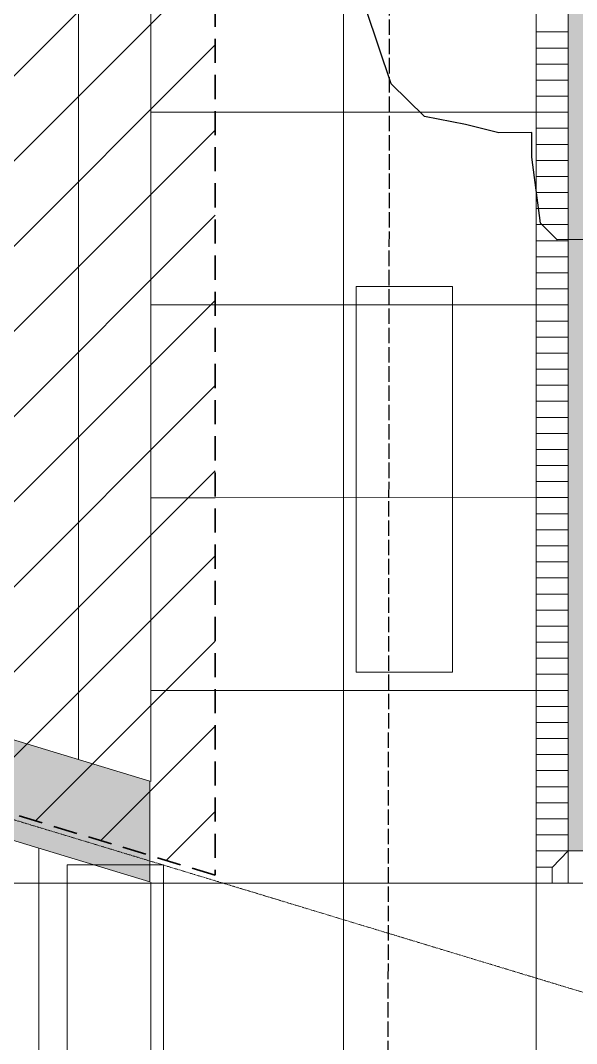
# Model space of a CAD drawing. Header units: inches. Extents: x 3268 to 7018, y 976 to 6708.
# Drawn here: x 6004.4 to 6143, y 1584.6 to 1839.4 of the extents above; entities that cross this region are included whole.
import ezdxf

# ---------------------------------------------------------------- set-up
doc = ezdxf.new("R2010")
doc.units = ezdxf.units.IN
doc.header["$MEASUREMENT"] = 0
for name, pattern in [('Double Dash 3_8_', [0.9999999999999999, 0.3749999999999999, -0.125, 0.125, -0.125, 0.125, -0.125]), ('IMPORT-DASHED _2_', [8.999999999999996, 5.999999999999998, -2.999999999999999]), ('IMPORT-EASEMENT2', [4.799999999999999, 3.839999999999999, -0.9599999999999999])]:
    doc.linetypes.add(name, pattern=pattern)
for name, color, linetype, lineweight in [('0-landscaping', 1, 'Continuous', 25), ('C-ANNO-5FT-PED-ZONE', 130, 'Continuous', 25), ('C-ESMT-STBK', 4, 'IMPORT-DASHED _2_', 35), ('C-PROP-LINE', 91, 'Double Dash 3_8_', 9), ('L-PVMT-BRCK-HATC', 252, 'Continuous', 15), ('L-PVMT-CONC-HATC', 252, 'Continuous', 15), ('L-PVMT-HATCH BOUND NPLOT', 45, 'Continuous', 15), ('L-SITE-STEP', 2, 'Continuous', 15), ('L-SITE-WALL', 33, 'Continuous', 15), ('L-SITE-WALL-HATC', 71, 'Continuous', 15), ('site_dwg', 8, 'Continuous', 9)]:
    doc.layers.add(name, color=color, linetype=linetype, lineweight=lineweight)

# ---------------------------------------------------------------- blocks, each defined once
blk = doc.blocks.new('site_dwg_dec1-V201-Overall Retail Plan Opt 2')
at = {"layer": '0-landscaping', "color": 213, "flags": 128}
blk.add_lwpolyline([(-113.5068532182997, -17.10199426285316), (-117.6248491627781, -13.48485254158504), (-117.8740236475211, -9.615914829065785), (-111.6642575858825, -0.4699661230747551), (-108.9495437625921, 2.620645575183971), (-113.0675397062083, 6.237787295142424), (-116.2805885930362, 10.88512405573647), (-120.5231648285268, 16.43677114294632), (-121.021499889685, 24.17471959924523), (-115.9658553720876, 36.15941098107077)], dxfattribs=at)
blk = doc.blocks.new('site_dwg_b1-12649367-Overall Retail Plan Opt 2')
at = {"layer": 'L-PVMT-BRCK-HATC', "color": 53}
blk.add_line((0, -7.990953345783054), (0, 0), dxfattribs=at)
blk = doc.blocks.new('site_dwg-12440225-Overall Retail Plan Opt 2')
at = {"layer": 'C-ESMT-STBK'}
h = blk.add_hatch(dxfattribs=at)
h.set_pattern_fill('FP_236', color=43, style=0, pattern_type=2)
h.set_pattern_definition([(41.19300000000002, (24349227.445, 9821790.73), (-9.878962955707756, 11.2874306606842), [])])
h.paths.add_polyline_path([(24340754.41764874, 9814238.256800799), (24341007.28369483, 9818038.207201697), (24340597.61508091, 9818336.289935663), (24339080.54507963, 9818175.041572), (24339041.04656363, 9818170.586227996), (24338991.68861391, 9818164.27902802), (24338951.70183868, 9818158.637384389), (24338912.96937073, 9818152.689061128), (24338874.36010189, 9818146.280125272), (24338835.87236292, 9818139.411975248), (24338797.50579851, 9818132.085986648), (24338766.50818425, 9818125.853604812), (24338766.89231019, 9818124.002092425), (24338807.18576453, 9818132.259389622), (24338846.06993594, 9818139.731584428), (24338885.04424, 9818146.727429258), (24338924.10287013, 9818153.245822722), (24338956.51865115, 9818158.316607647), (24338953.32382087, 9818110.342748318), (24338969.07279708, 9818112.710400388), (24339007.86497075, 9818118.055290567), (24339046.71994471, 9818122.92269113), (24339092.45343486, 9818128.037917001), (24340292.99008468, 9818255.650188034), (24340584.31472673, 9818286.605874758), (24340934.68922023, 9818031.666679043), (24340687.3560084, 9814314.861073798), (24339595.34670922, 9814726.863514047), (24339587.50957331, 9814715.68687136), (24338715.45843181, 9815327.180653278), (24338691.60180446, 9815293.158049863), (24339013.48739237, 9815068.288049085), (24339549.36884944, 9814692.907733086), (24340725.61240819, 9814249.124683892)])
h.paths.add_polyline_path([(24338722.46981283, 9815337.179779818), (24338763.80719084, 9815396.132170605), (24338658.92817304, 9815468.79891386), (24338617.74228099, 9815409.741564125), (24338722.19139668, 9815337.372683933)])
at = {"layer": 'L-PVMT-BRCK-HATC'}
h = blk.add_hatch(dxfattribs=at)
h.set_pattern_fill('FP_246', color=53, style=0, pattern_type=2)
h.set_pattern_definition([(41.19300000000002, (24339643.438, 9814490.821), (0.375403592299723, 5.641549445222338), [11.995, -3.998]), (131.193, (24339646.447, 9814493.454), (0.3754035922997256, 5.641549445222338), [11.995, -3.998])])
h.paths.add_polyline_path([(24340842.61156637, 9814238.452556908), (24340984.35666168, 9814229.184970476), (24340985.08184925, 9814240.21984118), (24340898.39369201, 9814245.988042098), (24340909.54769063, 9814413.617360279), (24340996.23584811, 9814407.849159222), (24340998.60055943, 9814443.24651553), (24340950.68406565, 9814446.44756464), (24340955.48330994, 9814518.28743695), (24341003.37655815, 9814515.087940758), (24340908.34010612, 9814623.673321547), (24340920.54392031, 9814806.352176938), (24340880.57637491, 9814809.011604065), (24340848.51520066, 9814327.176090272)])
at = {"layer": 'L-SITE-WALL-HATC'}
h = blk.add_hatch(color=10, dxfattribs=at)
h.paths.add_polyline_path([(24340738.10832259, 9814237.702273024), (24340739.77335459, 9814262.725422895), (24340692.77968829, 9814280.455588063), (24340692.57904166, 9814277.442660198), (24340691.94441187, 9814277.544586627), (24340692.15399169, 9814280.691656131), (24340691.57251852, 9814280.911039215), (24340691.27406124, 9814277.589228783), (24340690.91832529, 9814277.612919101), (24340691.14861519, 9814281.070973024), (24340690.08491103, 9814281.472296266), (24340682.32683439, 9814281.988947175), (24340682.0746329, 9814278.201866845), (24340681.64199744, 9814278.230678303), (24340681.89419893, 9814282.017758636), (24340681.3007478, 9814282.05727965), (24340681.04459058, 9814278.210799638), (24340680.40600505, 9814278.25332639), (24340680.85234689, 9814284.955635618), (24340571.67567826, 9814326.14672624), (24340570.01064623, 9814301.123576483), (24340732.8277072, 9814239.694587955)])
h.paths.add_polyline_path([(24340680.09047633, 9814267.493260307), (24340680.62410319, 9814275.512940854), (24340681.26551843, 9814275.512940854), (24340681.00957399, 9814271.666446675), (24340686.31331448, 9814271.31353756), (24340686.7942473, 9814278.541298771), (24340682.96677356, 9814278.79597759), (24340682.99556108, 9814279.228614641), (24340690.93893326, 9814278.70006532), (24340690.91014573, 9814278.267428277), (24340687.082672, 9814278.522107089), (24340686.60173919, 9814271.29434588), (24340691.90547968, 9814270.941436764), (24340692.16142411, 9814274.78793094), (24340692.800012, 9814274.745439516), (24340692.26355777, 9814266.683267547), (24340691.62496989, 9814266.72575897), (24340691.88091432, 9814270.572253147), (24340686.57717384, 9814270.925162261), (24340686.4942135, 9814269.678382132), (24340690.29289971, 9814269.425618824), (24340690.29289972, 9814268.991066275), (24340682.37831507, 9814269.51770007), (24340682.37831506, 9814269.952252626), (24340686.20578879, 9814269.697573816), (24340686.28874913, 9814270.944353944), (24340680.98500864, 9814271.29726306), (24340680.72906421, 9814267.450768882)])
h.paths.add_polyline_path([(24340681.38662454, 9814282.422380222), (24340681.91878471, 9814282.386940893), (24340681.8903642, 9814284.564003726), (24340681.47804349, 9814284.71956755), (24340681.32533358, 9814282.426461907)])
h.paths.add_polyline_path([(24340686.42207754, 9814282.087043062), (24340688.89138767, 9814281.922598783), (24340682.48341999, 9814284.340250656), (24340682.35142017, 9814282.358129434), (24340685.17892751, 9814282.169830928)])
at = {"layer": 'C-ANNO-5FT-PED-ZONE', "color": 213, "linetype": 'IMPORT-EASEMENT2', "flags": 128}
blk.add_lwpolyline([(24341173.43156312, 9817974.569704888), (24341064.86211379, 9817879.53891328), (24341058.60739409, 9817785.539047208), (24341020.66169335, 9817759.050960105), (24341002.73584636, 9817494.243455587), (24341098.03372912, 9817385.653583419), (24341049.7296923, 9816657.855822798), (24340942.84306337, 9816588.119622858), (24340903.15724013, 9815991.696087312), (24340997.75345884, 9815877.316419568), (24340956.93820208, 9815281.87627089), (24340851.85462972, 9815190.060175546), (24340840.21389879, 9815028.451841284), (24340816.31959692, 9814987.856953233), (24340807.91752753, 9814861.58536387), (24340828.33680849, 9814837.590900285), (24340814.20948071, 9814639.141274119), (24340820.32276781, 9814572.244142456), (24340784.23728234, 9814041.25000657), (24340346.67693986, 9814070.985885575), (24339654.20889217, 9814556.549067944), (24339621.08674325, 9814593.99079329), (24339537.64412129, 9814651.844636435), (24339442.83972673, 9814690.826514924), (24339354.14331621, 9814753.02102556), (24339330.46229357, 9814798.298159737), (24339230.23757831, 9814867.973883716), (24339182.6163684, 9814867.152440649), (24339131.69313189, 9814915.47795062), (24338893.2467398, 9815077.690702066), (24338651.59712844, 9815247.640438044), (24338560.99241732, 9815303.182211477)], dxfattribs=at)
at = {"layer": 'C-ESMT-STBK', "color": 43}
for p, q in [((24341007.27473861, 9818038.206394771), (24340754.40937513, 9814238.266251713)), ((24340754.40890222, 9814238.259144953), (24340570.22251866, 9814307.750530733))]:
    blk.add_line(p, q, dxfattribs=at)
at = {"layer": 'L-PVMT-BRCK-HATC', "color": 53, "flags": 128}
for points in [[(24340880.57707674, 9814809.022151684), (24340842.61156641, 9814238.452556906), (24340834.63844604, 9814238.983085673)], [(24340908.34010612, 9814623.673321547), (24340920.54392031, 9814806.352176938), (24340880.57637491, 9814809.011604065), (24340842.61156636, 9814238.452556908), (24340984.35666168, 9814229.184970476), (24340985.08184925, 9814240.21984118), (24340898.393692, 9814245.988042098), (24340909.54769063, 9814413.617360279), (24340996.2358481, 9814407.849159222), (24340998.60055944, 9814443.24651553), (24340950.68406564, 9814446.447564637), (24340955.48330993, 9814518.28743695), (24341003.37234423, 9814515.100916594)], [(24340838.34454256, 9814234.572486682), (24340842.61156641, 9814238.452556906), (24340842.08042361, 9814230.470208421)], [(24340834.37287464, 9814234.991911432), (24340838.35482077, 9814234.726954065), (24340838.08924937, 9814230.735779824)]]:
    blk.add_lwpolyline(points, dxfattribs=at)
at = {"layer": 'L-PVMT-CONC-HATC', "color": 53}
for p, q in [((24340767.03658593, 9814427.8881735), (24340751.06670742, 9814428.950803885)), ((24340846.85473051, 9814422.577100812), (24340767.03658593, 9814427.8881735)), ((24340763.84949553, 9814379.99409814), (24340747.87985066, 9814381.056712978)), ((24340843.66787369, 9814374.683009906), (24340763.84949553, 9814379.99409814)), ((24340760.66240512, 9814332.100022776), (24340744.69299389, 9814333.162622068)), ((24340840.48101687, 9814326.788919), (24340760.66240512, 9814332.100022776)), ((24340757.47531472, 9814284.205947414), (24340741.50613713, 9814285.268531159)), ((24340837.29416005, 9814278.894828096), (24340757.47531472, 9814284.205947414)), ((24340711.01921261, 9814247.882624784), (24340705.68317448, 9814167.68928364)), ((24340738.33541544, 9814237.616928298), (24340733.2833098, 9814161.690702261)), ((24340984.3367626, 9814229.022209674), (24340842.61156641, 9814238.452556906))]:
    blk.add_line(p, q, dxfattribs=at)
at = {"layer": 'L-PVMT-CONC-HATC', "color": 53, "flags": 128}
for points in [[(24340810.97856645, 9813883.407517424), (24341079.49527819, 9817918.8457369), (24341096.7375669, 9818177.973708384)], [(24340761.14013512, 9813857.37360203), (24340780.70351875, 9814151.384449093), (24340979.00650612, 9817131.606608108)], [(24340566.29807121, 9814248.820674071), (24340686.49637719, 9814240.822718926), (24340834.10730324, 9814231.00073719), (24340983.80561979, 9814221.039861191)]]:
    blk.add_lwpolyline(points, dxfattribs=at)
at = {"layer": 'L-PVMT-HATCH BOUND NPLOT', "color": 61, "flags": 128}
for points in [[(24340792.87255735, 9814286.43012723), (24340799.24627088, 9814382.218309045), (24340823.19331634, 9814380.624880662), (24340816.81960281, 9814284.836698845)], [(24340714.02562641, 9814185.922918128), (24340717.84456423, 9814243.316321462), (24340741.79160969, 9814241.722893082), (24340737.74884826, 9814180.965727672)]]:
    blk.add_lwpolyline(points, close=True, dxfattribs=at)
at = {"layer": 'L-SITE-STEP', "color": 53}
for p, q in [((24340740.20721091, 9814536.860984014), (24340722.40241381, 9814269.279277349)), ((24340758.16745926, 9814535.66537559), (24340740.00042572, 9814262.639751593))]:
    blk.add_line(p, q, dxfattribs=at)
at = {"layer": 'L-SITE-WALL', "color": 53}
blk.add_line((24340738.54372976, 9814244.24584628), (24340738.10832252, 9814237.702272043), dxfattribs=at)
at = {"layer": 'L-SITE-WALL', "color": 53, "flags": 128}
for points in [[(24340570.44605339, 9814307.667149482), (24340571.67567826, 9814326.14672624), (24340739.77335459, 9814262.725422895), (24340738.54372976, 9814244.24584628)], [(24340738.10832259, 9814237.702273024), (24340570.01064623, 9814301.123576483), (24340570.44605339, 9814307.667149482)]]:
    blk.add_lwpolyline(points, dxfattribs=at)
at = {"xscale": 1.5, "yscale": 1.5, "zscale": 1.5, "rotation": 37.81158375857705}
blk.add_blockref('site_dwg_dec1-V201-Overall Retail Plan Opt 2', (24340976.93204089, 9814514.697129939), dxfattribs=at)
at = {"rotation": 266.1931696254707}
for p in [(24340856.15570789, 9814442.002443252), (24340855.89013649, 9814438.01126901), (24340855.62456509, 9814434.020094767), (24340855.35899368, 9814430.028920526), (24340855.09342228, 9814426.037746284), (24340854.82785088, 9814422.04657204), (24340854.56227948, 9814418.0553978), (24340854.29670808, 9814414.064223558), (24340854.03113668, 9814410.073049316), (24340853.76556528, 9814406.081875073), (24340853.49999388, 9814402.090700831), (24340853.23442247, 9814398.09952659), (24340852.96885107, 9814394.108352348), (24340852.70327967, 9814390.117178105), (24340852.43770827, 9814386.126003863), (24340852.17213687, 9814382.134829622), (24340851.90656547, 9814378.143655378), (24340851.64099406, 9814374.152481137), (24340851.37542266, 9814370.161306893), (24340851.10985126, 9814366.170132652), (24340850.84427986, 9814362.17895841), (24340850.57870846, 9814358.187784169), (24340850.31313706, 9814354.196609925), (24340850.04756565, 9814350.205435684), (24340849.78199425, 9814346.214261442), (24340849.51642285, 9814342.2230872), (24340849.25085145, 9814338.231912958), (24340848.98528005, 9814334.240738716), (24340848.71970865, 9814330.249564474), (24340848.45413725, 9814326.258390233), (24340848.18856585, 9814322.26721599), (24340847.92299444, 9814318.276041746), (24340847.65742304, 9814314.284867505), (24340847.39185164, 9814310.293693263), (24340847.12628024, 9814306.302519022), (24340846.86070884, 9814302.311344778), (24340846.59513744, 9814298.320170537), (24340846.32956604, 9814294.328996295), (24340846.06399463, 9814290.337822054), (24340845.79842323, 9814286.34664781), (24340845.53285183, 9814282.355473569), (24340845.26728043, 9814278.364299327), (24340845.00170903, 9814274.373125086), (24340844.73613762, 9814270.381950842), (24340844.47056622, 9814266.390776599), (24340844.20499482, 9814262.399602357), (24340843.93942342, 9814258.408428116), (24340843.67385202, 9814254.417253874), (24340843.40828062, 9814250.42607963), (24340843.14270922, 9814246.43490539), (24340842.87713782, 9814242.443731148)]:
    blk.add_blockref('site_dwg_b1-12649367-Overall Retail Plan Opt 2', p, dxfattribs=at)
blk = doc.blocks.new('Family - ___-10568875-Overall Retail Plan Opt 2')
at = {"layer": 'C-PROP-LINE'}
blk.add_line((5864.500343047409, 1682.267050514566), (6180.76803556933, 1586.394121063111), dxfattribs=at)

msp = doc.modelspace()

# ---------------------------------------------------------------- block references
at = {"layer": 'C-PROP-LINE'}
msp.add_blockref('Family - ___-10568875-Overall Retail Plan Opt 2', (0, 0), dxfattribs=at)
at = {"layer": 'site_dwg', "color": 53, "lineweight": 15, "rotation": 3.810000000000009}
msp.add_blockref('site_dwg-12440225-Overall Retail Plan Opt 2', (-23628768.691637, -11408316.78144797), dxfattribs=at)

doc.saveas('drawing.dxf')
